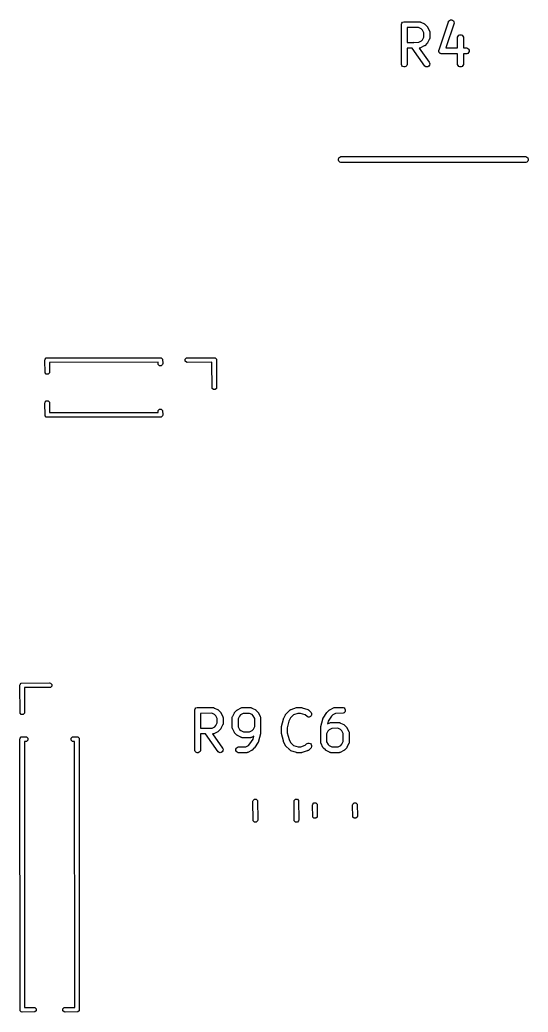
# Model space of a CAD drawing. Extents: x 195 to 321, y -207 to -140.
# Drawn here: x 195.25 to 208.16, y -205.12 to -179.91 of the extents above; entities that cross this region are included whole.
import ezdxf

# ---------------------------------------------------------------- set-up
doc = ezdxf.new("R2010")
doc.units = 0
doc.layers.add('BLACK', color=7, linetype='CONTINUOUS')

msp = doc.modelspace()

# ---------------------------------------------------------------- linework, layer by layer
at = {"layer": 'BLACK', "linetype": 'CONTINUOUS'}
for p, q in [((204.938346, -180.017987), (204.949545, -179.990951)), ((204.949545, -179.990951), (204.970237, -179.970259)), ((204.970237, -179.970259), (204.997273, -179.95906)), ((204.997273, -179.95906), (205.392857, -179.957619)), ((205.392857, -179.957619), (205.407489, -179.95906)), ((205.407489, -179.95906), (205.409978, -179.960091)), ((205.409978, -179.960091), (205.412666, -179.960282)), ((205.412666, -179.960282), (205.425659, -179.966586)), ((205.425659, -179.966586), (205.434525, -179.970259)), ((205.434525, -179.970259), (205.435747, -179.971481)), ((205.435747, -179.971481), (205.521636, -180.013156)), ((205.895158, -180.673954), (206.13123, -179.961283)), ((206.276792, -179.994381), (206.067748, -180.625457)), ((206.13123, -179.961283), (206.137224, -179.947858)), ((206.137224, -179.947858), (206.156398, -179.925751)), ((206.156398, -179.925751), (206.182571, -179.912664)), ((206.182571, -179.912664), (206.211761, -179.910589)), ((206.211761, -179.910589), (206.239523, -179.919843)), ((206.239523, -179.919843), (206.261631, -179.939017)), ((206.261631, -179.939017), (206.274717, -179.965191)), ((206.274717, -179.965191), (206.276792, -179.994381)), ((204.936905, -180.032619), (204.938346, -180.017987)), ((204.938346, -181.047251), (204.936905, -180.032619)), ((205.372924, -180.106303), (205.08559, -180.10735)), ((205.08559, -180.10735), (205.086123, -180.482545)), ((205.441691, -180.139671), (205.372924, -180.106303)), ((205.473018, -180.169915), (205.441691, -180.139671)), ((205.508476, -180.238772), (205.473018, -180.169915)), ((205.509461, -180.346404), (205.508476, -180.238772)), ((205.521636, -180.013156), (205.527935, -180.01712)), ((205.527935, -180.01712), (205.529763, -180.017878)), ((205.529763, -180.017878), (205.530933, -180.019008)), ((205.530933, -180.019008), (205.534079, -180.020988)), ((205.534079, -180.020988), (205.539711, -180.027482)), ((205.539711, -180.027482), (205.588747, -180.074824)), ((205.588747, -180.074824), (205.593465, -180.080573)), ((205.593465, -180.080573), (205.594964, -180.081873)), ((205.594964, -180.081873), (205.595691, -180.083286)), ((205.595691, -180.083286), (205.598074, -180.086189)), ((205.598074, -180.086189), (205.601723, -180.094999)), ((205.601723, -180.094999), (205.650415, -180.189554)), ((205.650415, -180.189554), (205.65567, -180.203285)), ((205.65567, -180.203285), (205.655861, -180.205974)), ((205.655861, -180.205974), (205.656892, -180.208463)), ((205.656892, -180.208463), (205.657018, -180.22226)), ((205.657018, -180.22226), (205.657744, -180.232475)), ((205.657744, -180.232475), (205.657128, -180.234321)), ((205.657128, -180.234321), (205.658333, -180.365952)), ((205.086123, -180.482545), (205.246041, -180.481962)), ((205.246041, -180.481962), (205.248375, -180.481446)), ((205.248375, -180.481446), (205.251197, -180.481944)), ((205.251197, -180.481944), (205.377348, -180.481484)), ((205.377348, -180.481484), (205.446036, -180.446113)), ((205.446036, -180.446113), (205.476281, -180.414785)), ((205.476281, -180.414785), (205.509461, -180.346404)), ((205.602796, -180.494731), (205.598831, -180.50103)), ((205.644471, -180.408841), (205.602796, -180.494731)), ((205.645693, -180.40762), (205.644471, -180.408841)), ((205.649362, -180.39876), (205.645693, -180.40762)), ((205.65567, -180.385762), (205.649362, -180.39876)), ((205.655861, -180.383072), (205.65567, -180.385762)), ((205.656892, -180.380584), (205.655861, -180.383072)), ((205.658333, -180.365952), (205.656892, -180.380584)), ((206.365476, -180.365952), (206.366917, -180.35132)), ((206.366023, -180.624779), (206.365476, -180.365952)), ((206.366917, -180.35132), (206.378116, -180.324284)), ((206.378116, -180.324284), (206.398808, -180.303592)), ((206.398808, -180.303592), (206.425844, -180.292393)), ((206.425844, -180.292393), (206.455108, -180.292393)), ((206.455108, -180.292393), (206.482144, -180.303592)), ((206.482144, -180.303592), (206.502836, -180.324284)), ((206.502836, -180.324284), (206.514035, -180.35132)), ((206.514035, -180.35132), (206.514612, -180.624441)), ((205.210557, -180.630704), (205.086334, -180.631156)), ((205.086334, -180.631156), (205.086905, -181.032619)), ((205.531462, -181.086789), (205.210557, -180.630704)), ((205.394817, -180.630033), (205.391919, -180.630239)), ((205.391919, -180.630239), (205.644776, -180.98961)), ((205.407489, -180.629987), (205.394817, -180.630033)), ((205.409978, -180.628955), (205.407489, -180.629987)), ((205.412666, -180.628765), (205.409978, -180.628955)), ((205.426398, -180.62351), (205.412666, -180.628765)), ((205.520954, -180.574817), (205.426398, -180.62351)), ((205.529763, -180.571169), (205.520954, -180.574817)), ((205.532665, -180.568786), (205.529763, -180.571169)), ((205.534079, -180.568059), (205.532665, -180.568786)), ((205.535378, -180.56656), (205.534079, -180.568059)), ((205.541128, -180.561842), (205.535378, -180.56656)), ((205.588469, -180.512806), (205.541128, -180.561842)), ((205.594964, -180.507174), (205.588469, -180.512806)), ((205.596943, -180.504028), (205.594964, -180.507174)), ((205.598074, -180.502858), (205.596943, -180.504028)), ((205.598831, -180.50103), (205.598074, -180.502858)), ((205.889875, -180.689905), (205.890727, -180.687332)), ((205.890727, -180.70189), (205.889875, -180.689905)), ((205.890727, -180.684653), (205.895158, -180.673954)), ((205.890727, -180.687332), (205.890727, -180.684653)), ((205.890727, -180.713917), (205.890727, -180.70189)), ((205.891759, -180.716408), (205.890727, -180.713917)), ((205.89195, -180.719095), (205.891759, -180.716408)), ((205.897324, -180.729844), (205.89195, -180.719095)), ((205.901926, -180.740953), (205.897324, -180.729844)), ((205.903831, -180.742858), (205.901926, -180.740953)), ((205.905036, -180.745268), (205.903831, -180.742858)), ((205.914118, -180.753145), (205.905036, -180.745268)), ((206.067748, -180.625457), (206.366023, -180.624779)), ((206.514612, -180.624441), (206.583333, -180.624285)), ((206.583333, -180.624285), (206.597965, -180.625726)), ((206.597965, -180.625726), (206.625001, -180.636925)), ((206.625001, -180.636925), (206.645693, -180.657617)), ((206.645693, -180.740953), (206.625001, -180.761645)), ((206.645693, -180.657617), (206.656892, -180.684653)), ((206.656892, -180.713917), (206.645693, -180.740953)), ((206.656892, -180.684653), (206.656892, -180.713917)), ((205.644776, -180.98961), (205.651986, -181.002423)), ((205.651986, -181.002423), (205.658315, -181.030994)), ((205.922618, -180.761645), (205.914118, -180.753145)), ((205.925106, -180.762675), (205.922618, -180.761645)), ((205.927143, -180.764442), (205.925106, -180.762675)), ((205.938546, -180.768243), (205.927143, -180.764442)), ((205.949654, -180.772844), (205.938546, -180.768243)), ((205.95348, -180.77322), (205.949654, -180.772844)), ((205.954906, -180.773696), (205.95348, -180.77322)), ((205.95688, -180.773555), (205.954906, -180.773696)), ((205.964286, -180.774285), (205.95688, -180.773555)), ((206.366337, -180.77337), (205.964286, -180.774285)), ((206.366917, -181.047251), (206.366337, -180.77337)), ((206.597965, -180.772844), (206.514926, -180.773032)), ((206.514926, -180.773032), (206.515476, -181.032619)), ((206.625001, -180.761645), (206.597965, -180.772844)), ((204.949545, -181.074287), (204.938346, -181.047251)), ((204.970237, -181.094979), (204.949545, -181.074287)), ((204.997273, -181.106178), (204.970237, -181.094979)), ((205.026537, -181.106178), (204.997273, -181.106178)), ((205.053573, -181.094979), (205.026537, -181.106178)), ((205.074265, -181.074287), (205.053573, -181.094979)), ((205.085464, -181.047251), (205.074265, -181.074287)), ((205.086905, -181.032619), (205.085464, -181.047251)), ((205.556141, -181.102516), (205.531462, -181.086789)), ((205.584958, -181.107602), (205.556141, -181.102516)), ((205.613529, -181.101272), (205.584958, -181.107602)), ((205.637503, -181.08449), (205.613529, -181.101272)), ((205.65323, -181.059812), (205.637503, -181.08449)), ((205.658315, -181.030994), (205.65323, -181.059812)), ((206.378116, -181.074287), (206.366917, -181.047251)), ((206.398808, -181.094979), (206.378116, -181.074287)), ((206.425844, -181.106178), (206.398808, -181.094979)), ((206.455108, -181.106178), (206.425844, -181.106178)), ((206.482144, -181.094979), (206.455108, -181.106178)), ((206.502836, -181.074287), (206.482144, -181.094979)), ((206.514035, -181.047251), (206.502836, -181.074287)), ((206.515476, -181.032619), (206.514035, -181.047251)), ((203.341214, -183.445834), (203.352592, -183.418366)), ((203.341214, -183.475566), (203.341214, -183.445834)), ((203.352592, -183.503034), (203.341214, -183.475566)), ((203.352592, -183.418366), (203.373616, -183.397342)), ((203.373616, -183.524058), (203.352592, -183.503034)), ((203.373616, -183.397342), (203.401084, -183.385964)), ((203.401084, -183.535436), (203.373616, -183.524058)), ((203.401084, -183.385964), (208.08405, -183.3845)), ((208.08405, -183.3845), (208.098916, -183.385964)), ((208.098916, -183.385964), (208.126384, -183.397342)), ((208.126384, -183.524058), (208.098916, -183.535436)), ((208.126384, -183.397342), (208.147408, -183.418366)), ((208.147408, -183.503034), (208.126384, -183.524058)), ((208.147408, -183.418366), (208.158786, -183.445834)), ((208.158786, -183.475566), (208.147408, -183.503034)), ((208.158786, -183.445834), (208.158786, -183.475566)), ((203.41595, -183.5369), (203.401084, -183.535436)), ((208.098916, -183.535436), (203.41595, -183.5369)), ((195.88, -188.555), (195.884567, -188.532039)), ((195.884567, -188.878468), (195.88, -188.555)), ((195.884567, -188.532039), (195.917039, -188.499567)), ((195.917039, -188.499567), (198.815, -188.495)), ((198.815, -188.495), (198.837961, -188.499567)), ((198.837961, -188.499567), (198.870433, -188.532039)), ((198.870433, -188.532039), (198.875, -188.641724)), ((199.444567, -188.532039), (199.477039, -188.499567)), ((199.444567, -188.577961), (199.444567, -188.532039)), ((199.477039, -188.499567), (200.185, -188.495)), ((200.185, -188.495), (200.207961, -188.499567)), ((200.207961, -188.499567), (200.240433, -188.532039)), ((200.240433, -188.532039), (200.245, -189.25)), ((198.757313, -188.61056), (195.996603, -188.61491)), ((195.996603, -188.61491), (196, -188.855507)), ((198.759567, -188.664685), (198.757313, -188.61056)), ((198.792039, -188.697157), (198.759567, -188.664685)), ((198.837961, -188.697157), (198.792039, -188.697157)), ((198.870433, -188.664685), (198.837961, -188.697157)), ((198.875, -188.641724), (198.870433, -188.664685)), ((199.477039, -188.610433), (199.444567, -188.577961)), ((199.5, -188.615), (199.477039, -188.610433)), ((200.125356, -188.610965), (199.5, -188.615)), ((200.129567, -189.272961), (200.125356, -188.610965)), ((195.917039, -188.91094), (195.884567, -188.878468)), ((195.962961, -188.91094), (195.917039, -188.91094)), ((195.995433, -188.878468), (195.962961, -188.91094)), ((196, -188.855507), (195.995433, -188.878468)), ((200.162039, -189.305433), (200.129567, -189.272961)), ((200.207961, -189.305433), (200.162039, -189.305433)), ((200.240433, -189.272961), (200.207961, -189.305433)), ((200.245, -189.25), (200.240433, -189.272961)), ((195.88, -189.644493), (195.884567, -189.621532)), ((195.884567, -189.967961), (195.88, -189.644493)), ((195.884567, -189.621532), (195.917039, -189.58906)), ((195.917039, -189.58906), (195.962961, -189.58906)), ((195.962961, -189.58906), (195.995433, -189.621532)), ((195.995433, -189.621532), (195.999215, -189.889437)), ((198.759567, -189.835315), (198.792039, -189.802843)), ((198.792039, -189.802843), (198.837961, -189.802843)), ((198.837961, -189.802843), (198.870433, -189.835315)), ((195.917039, -190.000433), (195.884567, -189.967961)), ((195.94, -190.005), (195.917039, -190.000433)), ((198.837961, -190.000433), (195.94, -190.005)), ((195.999215, -189.889437), (198.756116, -189.885092)), ((198.755, -189.858276), (198.759567, -189.835315)), ((198.756116, -189.885092), (198.755, -189.858276)), ((198.870433, -189.967961), (198.837961, -190.000433)), ((198.870433, -189.835315), (198.875, -189.945)), ((198.875, -189.945), (198.870433, -189.967961)), ((195.245, -196.815), (195.249567, -196.792039)), ((195.249567, -197.522961), (195.245, -196.815)), ((195.249567, -196.792039), (195.282039, -196.759567)), ((195.282039, -196.759567), (196, -196.755)), ((196.022961, -196.870433), (195.360965, -196.874643)), ((195.360965, -196.874643), (195.365, -197.5)), ((196, -196.755), (196.022961, -196.759567)), ((196.022961, -196.759567), (196.055433, -196.792039)), ((196.055433, -196.837961), (196.022961, -196.870433)), ((196.055433, -196.792039), (196.055433, -196.837961)), ((199.720237, -197.392459), (199.747273, -197.38126)), ((199.747273, -197.38126), (200.142857, -197.379819)), ((200.142857, -197.379819), (200.157489, -197.38126)), ((200.157489, -197.38126), (200.159978, -197.382291)), ((200.159978, -197.382291), (200.162666, -197.382482)), ((200.162666, -197.382482), (200.175659, -197.388786)), ((200.175659, -197.388786), (200.184525, -197.392459)), ((200.776666, -197.436428), (200.871221, -197.387737)), ((200.871221, -197.387737), (200.884952, -197.382482)), ((200.884952, -197.382482), (200.887641, -197.38229)), ((200.887641, -197.38229), (200.89013, -197.38126)), ((200.89013, -197.38126), (200.903469, -197.381166)), ((200.903469, -197.381166), (200.914142, -197.380408)), ((200.914142, -197.380408), (200.916149, -197.381077)), ((200.916149, -197.381077), (201.095238, -197.379819)), ((201.095238, -197.379819), (201.10987, -197.38126)), ((201.10987, -197.38126), (201.112359, -197.382291)), ((201.112359, -197.382291), (201.115047, -197.382482)), ((201.115047, -197.382482), (201.12804, -197.388786)), ((201.12804, -197.388786), (201.136906, -197.392459)), ((202.142111, -197.428879), (202.273901, -197.383668)), ((202.273901, -197.383668), (202.281156, -197.382018)), ((202.281156, -197.382018), (202.282987, -197.38126)), ((202.282987, -197.38126), (202.284583, -197.381239)), ((202.284583, -197.381239), (202.288238, -197.380408)), ((202.288238, -197.380408), (202.297538, -197.381069)), ((202.297538, -197.381069), (202.392857, -197.379819)), ((202.392857, -197.379819), (202.400262, -197.380548)), ((202.400262, -197.380548), (202.402237, -197.380408)), ((202.402237, -197.380408), (202.403723, -197.380889)), ((202.403723, -197.380889), (202.407489, -197.38126)), ((202.407489, -197.38126), (202.416852, -197.385138)), ((202.416852, -197.385138), (202.559431, -197.431287)), ((203.121904, -197.436428), (203.216459, -197.387737)), ((203.216459, -197.387737), (203.23019, -197.382482)), ((203.23019, -197.382482), (203.232879, -197.38229)), ((203.232879, -197.38229), (203.235368, -197.38126)), ((203.235368, -197.38126), (203.248707, -197.381166)), ((203.248707, -197.381166), (203.25938, -197.380408)), ((203.25938, -197.380408), (203.261387, -197.381077)), ((203.261387, -197.381077), (203.440476, -197.379819)), ((203.440476, -197.379819), (203.455108, -197.38126)), ((203.455108, -197.38126), (203.482144, -197.392459)), ((195.282039, -197.555433), (195.249567, -197.522961)), ((195.327961, -197.555433), (195.282039, -197.555433)), ((195.360433, -197.522961), (195.327961, -197.555433)), ((195.365, -197.5), (195.360433, -197.522961)), ((199.686905, -197.454819), (199.688346, -197.440187)), ((199.688346, -198.469451), (199.686905, -197.454819)), ((199.688346, -197.440187), (199.699545, -197.413151)), ((199.699545, -197.413151), (199.720237, -197.392459)), ((200.122924, -197.528503), (199.83559, -197.52955)), ((199.83559, -197.52955), (199.836123, -197.904745)), ((200.191691, -197.561871), (200.122924, -197.528503)), ((200.184525, -197.392459), (200.185747, -197.393681)), ((200.185747, -197.393681), (200.271636, -197.435356)), ((200.223018, -197.592115), (200.191691, -197.561871)), ((200.258476, -197.660972), (200.223018, -197.592115)), ((200.271636, -197.435356), (200.277935, -197.43932)), ((200.277935, -197.43932), (200.279763, -197.440078)), ((200.279763, -197.440078), (200.280933, -197.441208)), ((200.280933, -197.441208), (200.284079, -197.443188)), ((200.284079, -197.443188), (200.289711, -197.449682)), ((200.289711, -197.449682), (200.338747, -197.497024)), ((200.338747, -197.497024), (200.343465, -197.502773)), ((200.343465, -197.502773), (200.344964, -197.504073)), ((200.344964, -197.504073), (200.345691, -197.505486)), ((200.345691, -197.505486), (200.348074, -197.508389)), ((200.348074, -197.508389), (200.351723, -197.517199)), ((200.351723, -197.517199), (200.400415, -197.611754)), ((200.400415, -197.611754), (200.40567, -197.625485)), ((200.40567, -197.625485), (200.405861, -197.628174)), ((200.405861, -197.628174), (200.406892, -197.630663)), ((200.406892, -197.630663), (200.407018, -197.64446)), ((200.639286, -197.645295), (200.640727, -197.630663)), ((200.640727, -197.630663), (200.641758, -197.628173)), ((200.641758, -197.628173), (200.641949, -197.625486)), ((200.641949, -197.625486), (200.648253, -197.612492)), ((200.648253, -197.612492), (200.651926, -197.603627)), ((200.651926, -197.603627), (200.653148, -197.602404)), ((200.653148, -197.602404), (200.694823, -197.516516)), ((200.694823, -197.516516), (200.698787, -197.510216)), ((200.698787, -197.510216), (200.699545, -197.508389)), ((200.699545, -197.508389), (200.700675, -197.507218)), ((200.700675, -197.507218), (200.702655, -197.504073)), ((200.702655, -197.504073), (200.709149, -197.49844)), ((200.709149, -197.49844), (200.756491, -197.449405)), ((200.756491, -197.449405), (200.76224, -197.444686)), ((200.76224, -197.444686), (200.76354, -197.443188)), ((200.76354, -197.443188), (200.764953, -197.44246)), ((200.764953, -197.44246), (200.767856, -197.440078)), ((200.767856, -197.440078), (200.776666, -197.436428)), ((200.821338, -197.59646), (200.788041, -197.665082)), ((200.851582, -197.565133), (200.821338, -197.59646)), ((200.920373, -197.529709), (200.851582, -197.565133)), ((201.075542, -197.528619), (200.920373, -197.529709)), ((201.144072, -197.561871), (201.075542, -197.528619)), ((201.136906, -197.392459), (201.138128, -197.393681)), ((201.138128, -197.393681), (201.224017, -197.435356)), ((201.175399, -197.592115), (201.144072, -197.561871)), ((201.21077, -197.660803), (201.175399, -197.592115)), ((201.224017, -197.435356), (201.230316, -197.43932)), ((201.230316, -197.43932), (201.232144, -197.440078)), ((201.232144, -197.440078), (201.233314, -197.441208)), ((201.233314, -197.441208), (201.23646, -197.443188)), ((201.23646, -197.443188), (201.242092, -197.449682)), ((201.242092, -197.449682), (201.291128, -197.497024)), ((201.291128, -197.497024), (201.295846, -197.502773)), ((201.295846, -197.502773), (201.297345, -197.504073)), ((201.297345, -197.504073), (201.298072, -197.505486)), ((201.298072, -197.505486), (201.300455, -197.508389)), ((201.300455, -197.508389), (201.304104, -197.517199)), ((201.304104, -197.517199), (201.352796, -197.611754)), ((201.352796, -197.611754), (201.358051, -197.625485)), ((201.358051, -197.625485), (201.358242, -197.628174)), ((201.358242, -197.628174), (201.359273, -197.630663)), ((201.359273, -197.630663), (201.359319, -197.643333)), ((201.948175, -197.655366), (201.992442, -197.564135)), ((201.992442, -197.564135), (201.996406, -197.557835)), ((201.996406, -197.557835), (201.997164, -197.556008)), ((201.997164, -197.556008), (201.998261, -197.554888)), ((201.998261, -197.554888), (202.000274, -197.551692)), ((202.000274, -197.551692), (202.007797, -197.545167)), ((202.007797, -197.545167), (202.101729, -197.449405)), ((202.101729, -197.449405), (202.113094, -197.440077)), ((202.113094, -197.440077), (202.115584, -197.439045)), ((202.115584, -197.439045), (202.117619, -197.437281)), ((202.117619, -197.437281), (202.130581, -197.432834)), ((202.193135, -197.568561), (202.118856, -197.644286)), ((202.130581, -197.432834), (202.140131, -197.428879)), ((202.140131, -197.428879), (202.142111, -197.428879)), ((202.306404, -197.529703), (202.193135, -197.568561)), ((202.377783, -197.528767), (202.306404, -197.529703)), ((202.493976, -197.566376), (202.377783, -197.528767)), ((202.541665, -197.612417), (202.493976, -197.566376)), ((202.568701, -197.623616), (202.541665, -197.612417)), ((202.559431, -197.431287), (202.572856, -197.437281)), ((202.597964, -197.623616), (202.568701, -197.623616)), ((202.572856, -197.437281), (202.574891, -197.439046)), ((202.574891, -197.439046), (202.577382, -197.440078)), ((202.577382, -197.440078), (202.588883, -197.451181)), ((202.588883, -197.451181), (202.594963, -197.456455)), ((202.594963, -197.456455), (202.595539, -197.457608)), ((202.595539, -197.457608), (202.636366, -197.497024)), ((202.625, -197.612417), (202.597964, -197.623616)), ((202.645693, -197.591724), (202.625, -197.612417)), ((202.636366, -197.497024), (202.645693, -197.508389)), ((202.645693, -197.508389), (202.656892, -197.535425)), ((202.656892, -197.564688), (202.645693, -197.591724)), ((202.656892, -197.535425), (202.656892, -197.564688)), ((202.950391, -197.652374), (203.044739, -197.508454)), ((203.044739, -197.508454), (203.044773, -197.508411)), ((203.044773, -197.508411), (203.044783, -197.508389)), ((203.044783, -197.508389), (203.044843, -197.508325)), ((203.044843, -197.508325), (203.054055, -197.497079)), ((203.054055, -197.497079), (203.058715, -197.493958)), ((203.058715, -197.493958), (203.101729, -197.449405)), ((203.161077, -197.602156), (203.079538, -197.726539)), ((203.101729, -197.449405), (203.107478, -197.444686)), ((203.107478, -197.444686), (203.108778, -197.443188)), ((203.108778, -197.443188), (203.110191, -197.44246)), ((203.110191, -197.44246), (203.113094, -197.440078)), ((203.113094, -197.440078), (203.121904, -197.436428)), ((203.19682, -197.565133), (203.161077, -197.602156)), ((203.265611, -197.529709), (203.19682, -197.565133)), ((203.455108, -197.528378), (203.265611, -197.529709)), ((203.482144, -197.517179), (203.455108, -197.528378)), ((203.482144, -197.392459), (203.502836, -197.413151)), ((203.502836, -197.496487), (203.482144, -197.517179)), ((203.502836, -197.413151), (203.514035, -197.440187)), ((203.514035, -197.469451), (203.502836, -197.496487)), ((203.514035, -197.440187), (203.514035, -197.469451)), ((200.127348, -197.903684), (200.196036, -197.868313)), ((200.196036, -197.868313), (200.226281, -197.836985)), ((200.226281, -197.836985), (200.259461, -197.768604)), ((200.259461, -197.768604), (200.258476, -197.660972)), ((200.394471, -197.831041), (200.352796, -197.916931)), ((200.395693, -197.82982), (200.394471, -197.831041)), ((200.399362, -197.82096), (200.395693, -197.82982)), ((200.40567, -197.807962), (200.399362, -197.82096)), ((200.405861, -197.805272), (200.40567, -197.807962)), ((200.406892, -197.802784), (200.405861, -197.805272)), ((200.408333, -197.788152), (200.406892, -197.802784)), ((200.407018, -197.64446), (200.407744, -197.654675)), ((200.407744, -197.654675), (200.407128, -197.656521)), ((200.407128, -197.656521), (200.408333, -197.788152)), ((200.640578, -197.871899), (200.639286, -197.645295)), ((200.639875, -197.874009), (200.640578, -197.871899)), ((200.640652, -197.884951), (200.639875, -197.874009)), ((200.640727, -197.898022), (200.640652, -197.884951)), ((200.788041, -197.665082), (200.789197, -197.867818)), ((200.789197, -197.867818), (200.8246, -197.936569)), ((201.178662, -197.932223), (201.211512, -197.864521)), ((201.211512, -197.864521), (201.21077, -197.660803)), ((201.359319, -197.643333), (201.360125, -197.654675)), ((201.360125, -197.654675), (201.359368, -197.656943)), ((201.359368, -197.656943), (201.360714, -198.026247)), ((201.889286, -197.88339), (201.889537, -197.880836)), ((201.890553, -198.021969), (201.889286, -197.88339)), ((201.889375, -197.879744), (201.889829, -197.877872)), ((201.889537, -197.880836), (201.889375, -197.879744)), ((201.889829, -197.877872), (201.890727, -197.868758)), ((201.890727, -197.868758), (201.893903, -197.861089)), ((201.893903, -197.861089), (201.939144, -197.674724)), ((201.939144, -197.674724), (201.939529, -197.673644)), ((201.939529, -197.673644), (201.939568, -197.673105)), ((201.939568, -197.673105), (201.940153, -197.671897)), ((201.940153, -197.671897), (201.944091, -197.660878)), ((201.944091, -197.660878), (201.948175, -197.655366)), ((202.080131, -197.724096), (202.038105, -197.897219)), ((202.118856, -197.644286), (202.080131, -197.724096)), ((202.889286, -197.88339), (202.889537, -197.880836)), ((202.890631, -198.252692), (202.889286, -197.88339)), ((202.889375, -197.879744), (202.889829, -197.877872)), ((202.889537, -197.880836), (202.889375, -197.879744)), ((202.889829, -197.877872), (202.890727, -197.868758)), ((202.890727, -197.868758), (202.893903, -197.861089)), ((202.893903, -197.861089), (202.939144, -197.674724)), ((202.939144, -197.674724), (202.942224, -197.666101)), ((202.942224, -197.666101), (202.942584, -197.664285)), ((202.942584, -197.664285), (202.94322, -197.663313)), ((202.94322, -197.663313), (202.944091, -197.660878)), ((202.944091, -197.660878), (202.950391, -197.652374)), ((203.079538, -197.726539), (203.061889, -197.799241)), ((203.061889, -197.799241), (203.121221, -197.768689)), ((203.121221, -197.768689), (203.134952, -197.763434)), ((203.134952, -197.763434), (203.137641, -197.763242)), ((203.137641, -197.763242), (203.14013, -197.762212)), ((203.14013, -197.762212), (203.153469, -197.762118)), ((203.153469, -197.762118), (203.164142, -197.76136)), ((203.164142, -197.76136), (203.166149, -197.762029)), ((203.166149, -197.762029), (203.345238, -197.760771)), ((203.345238, -197.760771), (203.35987, -197.762212)), ((203.35987, -197.762212), (203.362359, -197.763243)), ((203.362359, -197.763243), (203.365047, -197.763434)), ((203.365047, -197.763434), (203.37804, -197.769738)), ((203.37804, -197.769738), (203.386906, -197.773411)), ((203.386906, -197.773411), (203.388128, -197.774633)), ((203.388128, -197.774633), (203.474017, -197.816308)), ((203.474017, -197.816308), (203.480316, -197.820272)), ((203.480316, -197.820272), (203.482144, -197.82103)), ((203.482144, -197.82103), (203.483314, -197.82216)), ((203.483314, -197.82216), (203.48646, -197.82414)), ((203.48646, -197.82414), (203.492092, -197.830634)), ((203.492092, -197.830634), (203.541128, -197.877976)), ((203.541128, -197.877976), (203.545846, -197.883725)), ((203.545846, -197.883725), (203.547345, -197.885025)), ((203.547345, -197.885025), (203.548072, -197.886438)), ((203.548072, -197.886438), (203.550455, -197.889341)), ((203.550455, -197.889341), (203.554104, -197.898151)), ((195.249567, -198.162039), (195.282039, -198.129567)), ((195.282039, -198.129567), (195.391724, -198.125)), ((195.391724, -198.125), (195.414685, -198.129567)), ((195.414685, -198.129567), (195.447157, -198.162039)), ((196.552843, -198.162039), (196.585315, -198.129567)), ((196.585315, -198.129567), (196.695, -198.125)), ((196.695, -198.125), (196.717961, -198.129567)), ((196.717961, -198.129567), (196.750433, -198.162039)), ((199.836123, -197.904745), (199.996041, -197.904162)), ((199.960557, -198.052904), (199.836334, -198.053356)), ((199.836334, -198.053356), (199.836905, -198.454819)), ((200.281462, -198.508989), (199.960557, -198.052904)), ((199.996041, -197.904162), (199.998375, -197.903646)), ((199.998375, -197.903646), (200.001197, -197.904144)), ((200.001197, -197.904144), (200.127348, -197.903684)), ((200.144817, -198.052233), (200.141919, -198.052439)), ((200.141919, -198.052439), (200.394776, -198.41181)), ((200.157489, -198.052187), (200.144817, -198.052233)), ((200.159978, -198.051155), (200.157489, -198.052187)), ((200.162666, -198.050965), (200.159978, -198.051155)), ((200.176398, -198.04571), (200.162666, -198.050965)), ((200.270954, -197.997017), (200.176398, -198.04571)), ((200.279763, -197.993369), (200.270954, -197.997017)), ((200.282665, -197.990986), (200.279763, -197.993369)), ((200.284079, -197.990259), (200.282665, -197.990986)), ((200.285378, -197.98876), (200.284079, -197.990259)), ((200.291128, -197.984042), (200.285378, -197.98876)), ((200.338469, -197.935006), (200.291128, -197.984042)), ((200.344964, -197.929374), (200.338469, -197.935006)), ((200.346943, -197.926228), (200.344964, -197.929374)), ((200.348074, -197.925058), (200.346943, -197.926228)), ((200.348831, -197.92323), (200.348074, -197.925058)), ((200.352796, -197.916931), (200.348831, -197.92323)), ((200.641758, -197.900511), (200.640727, -197.898022)), ((200.641949, -197.903199), (200.641758, -197.900511)), ((200.647204, -197.916931), (200.641949, -197.903199)), ((200.695896, -198.011487), (200.647204, -197.916931)), ((200.699545, -198.020296), (200.695896, -198.011487)), ((200.701927, -198.023198), (200.699545, -198.020296)), ((200.702655, -198.024612), (200.701927, -198.023198)), ((200.704153, -198.025911), (200.702655, -198.024612)), ((200.708872, -198.031661), (200.704153, -198.025911)), ((200.757907, -198.079002), (200.708872, -198.031661)), ((200.76354, -198.085497), (200.757907, -198.079002)), ((200.766685, -198.087476), (200.76354, -198.085497)), ((200.767856, -198.088607), (200.766685, -198.087476)), ((200.769683, -198.089364), (200.767856, -198.088607)), ((200.775983, -198.093329), (200.769683, -198.089364)), ((200.861872, -198.135004), (200.775983, -198.093329)), ((200.8246, -197.936569), (200.855928, -197.966814)), ((200.855928, -197.966814), (200.924457, -198.000065)), ((200.863094, -198.136226), (200.861872, -198.135004)), ((200.871953, -198.139895), (200.863094, -198.136226)), ((200.884952, -198.146203), (200.871953, -198.139895)), ((200.924457, -198.000065), (201.079626, -197.998975)), ((201.079626, -197.998975), (201.148417, -197.963551)), ((201.128779, -198.140948), (201.115047, -198.146203)), ((201.18811, -198.110395), (201.128779, -198.140948)), ((201.148417, -197.963551), (201.178662, -197.932223)), ((201.170461, -198.183096), (201.18811, -198.110395)), ((201.356096, -198.048547), (201.310856, -198.234913)), ((201.359273, -198.040879), (201.356096, -198.048547)), ((201.36017, -198.031764), (201.359273, -198.040879)), ((201.360625, -198.029893), (201.36017, -198.031764)), ((201.360714, -198.026247), (201.360462, -198.0288)), ((201.360462, -198.0288), (201.360625, -198.029893)), ((201.889375, -198.029893), (201.890553, -198.021969)), ((201.890709, -198.038917), (201.889375, -198.029893)), ((201.890727, -198.040879), (201.890709, -198.038917)), ((201.891149, -198.0419), (201.890727, -198.040879)), ((201.891525, -198.044437), (201.891149, -198.0419)), ((201.939042, -198.229135), (201.891525, -198.044437)), ((202.038105, -197.897219), (202.039247, -198.021991)), ((202.039247, -198.021991), (202.083865, -198.195421)), ((203.071338, -197.977412), (203.038487, -198.045115)), ((203.038487, -198.045115), (203.039229, -198.248833)), ((203.101582, -197.946085), (203.071338, -197.977412)), ((203.170373, -197.910661), (203.101582, -197.946085)), ((203.325542, -197.909571), (203.170373, -197.910661)), ((203.394072, -197.942823), (203.325542, -197.909571)), ((203.425399, -197.973067), (203.394072, -197.942823)), ((203.460802, -198.041818), (203.425399, -197.973067)), ((203.461958, -198.244554), (203.460802, -198.041818)), ((203.554104, -197.898151), (203.602796, -197.992706)), ((203.602796, -197.992706), (203.608051, -198.006437)), ((203.608051, -198.006437), (203.608242, -198.009126)), ((203.608242, -198.009126), (203.609273, -198.011615)), ((203.609273, -198.011615), (203.609347, -198.024684)), ((203.609347, -198.024684), (203.610125, -198.035627)), ((203.610125, -198.035627), (203.609421, -198.037736)), ((203.609421, -198.037736), (203.610714, -198.264342)), ((195.245, -198.185), (195.249567, -198.162039)), ((195.249567, -205.082961), (195.245, -198.185)), ((195.414685, -198.240433), (195.360486, -198.242689)), ((195.360486, -198.242689), (195.364962, -205.003396)), ((195.447157, -198.207961), (195.414685, -198.240433)), ((195.447157, -198.162039), (195.447157, -198.207961)), ((196.552843, -198.207961), (196.552843, -198.162039)), ((196.585315, -198.240433), (196.552843, -198.207961)), ((196.608276, -198.245), (196.585315, -198.240433)), ((196.635038, -198.243885), (196.608276, -198.245)), ((196.639512, -205.000783), (196.635038, -198.243885)), ((196.750433, -198.162039), (196.755, -205.06)), ((200.747164, -198.413151), (200.767856, -198.392459)), ((200.767856, -198.392459), (200.794892, -198.38126)), ((200.794892, -198.38126), (200.984388, -198.379928)), ((200.887641, -198.146394), (200.884952, -198.146203)), ((200.89013, -198.147425), (200.887641, -198.146394)), ((200.904762, -198.148866), (200.89013, -198.147425)), ((201.083849, -198.147607), (200.904762, -198.148866)), ((200.984388, -198.379928), (201.053178, -198.344504)), ((201.053178, -198.344504), (201.08892, -198.307482)), ((201.085857, -198.148277), (201.083849, -198.147607)), ((201.096529, -198.147518), (201.085857, -198.148277)), ((201.08892, -198.307482), (201.170461, -198.183096)), ((201.10987, -198.147425), (201.096529, -198.147518)), ((201.112359, -198.146393), (201.10987, -198.147425)), ((201.115047, -198.146203), (201.112359, -198.146393)), ((201.299603, -198.257269), (201.205261, -198.401183)), ((201.305909, -198.248759), (201.299603, -198.257269)), ((201.30678, -198.246321), (201.305909, -198.248759)), ((201.307416, -198.245351), (201.30678, -198.246321)), ((201.307774, -198.243536), (201.307416, -198.245351)), ((201.310856, -198.234913), (201.307774, -198.243536)), ((201.939568, -198.236532), (201.939042, -198.229135)), ((201.94377, -198.247514), (201.939568, -198.236532)), ((201.944091, -198.248759), (201.94377, -198.247514)), ((201.944413, -198.249194), (201.944091, -198.248759)), ((201.944823, -198.250264), (201.944413, -198.249194)), ((201.993513, -198.344816), (201.944823, -198.250264)), ((201.997163, -198.353628), (201.993513, -198.344816)), ((201.999546, -198.356532), (201.997163, -198.353628)), ((202.000274, -198.357945), (201.999546, -198.356532)), ((202.001772, -198.359244), (202.000274, -198.357945)), ((202.006491, -198.364994), (202.001772, -198.359244)), ((202.09466, -198.451479), (202.006491, -198.364994)), ((202.083865, -198.195421), (202.122557, -198.270558)), ((202.122557, -198.270558), (202.196765, -198.343348)), ((202.196765, -198.343348), (202.312692, -198.38087)), ((202.312692, -198.38087), (202.38407, -198.379934)), ((202.38407, -198.379934), (202.496777, -198.341269)), ((202.496777, -198.341269), (202.530299, -198.306548)), ((202.530299, -198.306548), (202.541665, -198.29722)), ((202.541665, -198.29722), (202.568701, -198.286021)), ((202.568701, -198.286021), (202.597964, -198.286021)), ((202.597964, -198.286021), (202.625, -198.297219)), ((202.625, -198.297219), (202.645693, -198.317912)), ((202.645693, -198.317912), (202.656892, -198.344948)), ((202.656892, -198.374211), (202.645694, -198.401247)), ((202.656892, -198.344948), (202.656892, -198.374211)), ((202.889875, -198.254961), (202.890631, -198.252692)), ((202.89068, -198.266302), (202.889875, -198.254961)), ((202.890727, -198.278974), (202.89068, -198.266302)), ((202.891758, -198.281463), (202.890727, -198.278974)), ((202.891949, -198.284151), (202.891758, -198.281463)), ((202.897204, -198.297883), (202.891949, -198.284151)), ((202.945894, -198.392435), (202.897204, -198.297883)), ((202.949544, -198.401247), (202.945894, -198.392435)), ((203.039229, -198.248833), (203.074601, -198.317521)), ((203.074601, -198.317521), (203.105928, -198.347767)), ((203.105928, -198.347767), (203.174457, -198.381018)), ((203.174457, -198.381018), (203.329626, -198.379928)), ((203.329626, -198.379928), (203.398416, -198.344504)), ((203.398416, -198.344504), (203.428662, -198.313175)), ((203.428662, -198.313175), (203.461958, -198.244554)), ((203.555177, -198.393121), (203.551213, -198.399417)), ((203.596852, -198.307231), (203.555177, -198.393121)), ((203.598074, -198.30601), (203.596852, -198.307231)), ((203.601743, -198.29715), (203.598074, -198.30601)), ((203.608051, -198.284152), (203.601743, -198.29715)), ((203.608242, -198.281462), (203.608051, -198.284152)), ((203.609273, -198.278974), (203.608242, -198.281462)), ((203.610714, -198.264342), (203.609273, -198.278974)), ((199.699545, -198.496487), (199.688346, -198.469451)), ((199.720237, -198.517179), (199.699545, -198.496487)), ((199.747273, -198.528378), (199.720237, -198.517179)), ((199.776537, -198.528378), (199.747273, -198.528378)), ((199.803573, -198.517179), (199.776537, -198.528378)), ((199.824265, -198.496487), (199.803573, -198.517179)), ((199.835464, -198.469451), (199.824265, -198.496487)), ((199.836905, -198.454819), (199.835464, -198.469451)), ((200.306141, -198.524716), (200.281462, -198.508989)), ((200.334958, -198.529802), (200.306141, -198.524716)), ((200.363529, -198.523472), (200.334958, -198.529802)), ((200.387503, -198.50669), (200.363529, -198.523472)), ((200.40323, -198.482012), (200.387503, -198.50669)), ((200.394776, -198.41181), (200.401986, -198.424623)), ((200.401986, -198.424623), (200.408315, -198.453194)), ((200.408315, -198.453194), (200.40323, -198.482012)), ((200.735965, -198.440187), (200.747164, -198.413151)), ((200.735965, -198.469451), (200.735965, -198.440187)), ((200.747164, -198.496487), (200.735965, -198.469451)), ((200.767856, -198.517179), (200.747164, -198.496487)), ((200.794892, -198.528378), (200.767856, -198.517179)), ((200.809524, -198.529819), (200.794892, -198.528378)), ((200.988611, -198.52856), (200.809524, -198.529819)), ((200.990619, -198.52923), (200.988611, -198.52856)), ((201.001291, -198.528471), (200.990619, -198.52923)), ((201.014632, -198.528378), (201.001291, -198.528471)), ((201.017121, -198.527346), (201.014632, -198.528378)), ((201.019809, -198.527156), (201.017121, -198.527346)), ((201.033541, -198.521901), (201.019809, -198.527156)), ((201.128095, -198.473209), (201.033541, -198.521901)), ((201.136906, -198.46956), (201.128095, -198.473209)), ((201.139808, -198.467177), (201.136906, -198.46956)), ((201.141222, -198.46645), (201.139808, -198.467177)), ((201.142522, -198.46495), (201.141222, -198.46645)), ((201.148272, -198.460232), (201.142522, -198.46495)), ((201.191285, -198.415678), (201.148272, -198.460232)), ((201.195945, -198.412558), (201.191285, -198.415678)), ((201.205155, -198.401311), (201.195945, -198.412558)), ((201.205218, -198.401247), (201.205155, -198.401311)), ((201.205227, -198.401223), (201.205218, -198.401247)), ((201.205261, -198.401183), (201.205227, -198.401223)), ((202.095512, -198.453183), (202.09466, -198.451479)), ((202.103156, -198.459813), (202.095512, -198.453183)), ((202.113094, -198.469561), (202.103156, -198.459813)), ((202.115584, -198.470592), (202.113094, -198.469561)), ((202.117619, -198.472357), (202.115584, -198.470592)), ((202.131045, -198.478351), (202.117619, -198.472357)), ((202.273626, -198.5245), (202.131045, -198.478351)), ((202.282987, -198.528378), (202.273626, -198.5245)), ((202.28675, -198.528748), (202.282987, -198.528378)), ((202.288238, -198.52923), (202.28675, -198.528748)), ((202.290212, -198.529089), (202.288238, -198.52923)), ((202.297619, -198.529819), (202.290212, -198.529089)), ((202.392936, -198.528568), (202.297619, -198.529819)), ((202.402237, -198.52923), (202.392936, -198.528568)), ((202.405891, -198.528398), (202.402237, -198.52923)), ((202.407489, -198.528378), (202.405891, -198.528398)), ((202.40932, -198.527619), (202.407489, -198.528378)), ((202.416574, -198.52597), (202.40932, -198.527619)), ((202.548364, -198.480759), (202.416574, -198.52597)), ((202.550346, -198.480759), (202.548364, -198.480759)), ((202.559898, -198.476802), (202.550346, -198.480759)), ((202.572856, -198.472357), (202.559898, -198.476802)), ((202.574891, -198.470591), (202.572856, -198.472357)), ((202.577382, -198.46956), (202.574891, -198.470591)), ((202.588748, -198.460232), (202.577382, -198.46956)), ((202.645694, -198.401247), (202.588748, -198.460232)), ((202.951927, -198.404151), (202.949544, -198.401247)), ((202.952655, -198.405564), (202.951927, -198.404151)), ((202.954153, -198.406863), (202.952655, -198.405564)), ((202.958871, -198.412612), (202.954153, -198.406863)), ((203.007906, -198.459953), (202.958871, -198.412612)), ((203.01354, -198.46645), (203.007906, -198.459953)), ((203.016685, -198.468429), (203.01354, -198.46645)), ((203.017856, -198.46956), (203.016685, -198.468429)), ((203.019683, -198.470317), (203.017856, -198.46956)), ((203.025983, -198.474282), (203.019683, -198.470317)), ((203.111872, -198.515957), (203.025983, -198.474282)), ((203.113094, -198.517179), (203.111872, -198.515957)), ((203.121953, -198.520848), (203.113094, -198.517179)), ((203.134952, -198.527156), (203.121953, -198.520848)), ((203.137641, -198.527347), (203.134952, -198.527156)), ((203.14013, -198.528378), (203.137641, -198.527347)), ((203.154762, -198.529819), (203.14013, -198.528378)), ((203.333849, -198.52856), (203.154762, -198.529819)), ((203.335857, -198.52923), (203.333849, -198.52856)), ((203.346529, -198.528471), (203.335857, -198.52923)), ((203.35987, -198.528378), (203.346529, -198.528471)), ((203.362359, -198.527346), (203.35987, -198.528378)), ((203.365047, -198.527156), (203.362359, -198.527346)), ((203.378779, -198.521901), (203.365047, -198.527156)), ((203.473333, -198.473209), (203.378779, -198.521901)), ((203.482144, -198.46956), (203.473333, -198.473209)), ((203.485046, -198.467177), (203.482144, -198.46956)), ((203.48646, -198.46645), (203.485046, -198.467177)), ((203.48776, -198.46495), (203.48646, -198.46645)), ((203.49351, -198.460232), (203.48776, -198.46495)), ((203.540851, -198.411195), (203.49351, -198.460232)), ((203.547345, -198.405564), (203.540851, -198.411195)), ((203.549324, -198.402418), (203.547345, -198.405564)), ((203.550456, -198.401247), (203.549324, -198.402418)), ((203.551213, -198.399417), (203.550456, -198.401247)), ((201.1675, -199.762742), (201.172067, -199.739781)), ((201.172067, -200.260219), (201.1675, -199.762742)), ((201.172067, -199.739781), (201.204539, -199.707309)), ((201.204539, -199.707309), (201.250461, -199.707309)), ((201.250461, -199.707309), (201.282933, -199.739781)), ((201.282933, -199.739781), (201.2875, -200.237258)), ((202.2125, -199.762742), (202.217067, -199.739781)), ((202.217067, -200.260219), (202.2125, -199.762742)), ((202.217067, -199.739781), (202.249539, -199.707309)), ((202.249539, -199.707309), (202.295461, -199.707309)), ((202.295461, -199.707309), (202.327933, -199.739781)), ((202.327933, -199.739781), (202.3325, -200.237258)), ((202.68, -199.85942), (202.684567, -199.836459)), ((202.684567, -200.163541), (202.68, -199.85942)), ((202.684567, -199.836459), (202.717039, -199.803987)), ((202.717039, -199.803987), (202.762961, -199.803987)), ((202.762961, -199.803987), (202.795433, -199.836459)), ((202.795433, -199.836459), (202.8, -200.14058)), ((203.7, -199.85942), (203.704567, -199.836459)), ((203.704567, -200.163541), (203.7, -199.85942)), ((203.704567, -199.836459), (203.737039, -199.803987)), ((203.737039, -199.803987), (203.782961, -199.803987)), ((203.782961, -199.803987), (203.815433, -199.836459)), ((203.815433, -199.836459), (203.82, -200.14058)), ((202.8, -200.14058), (202.795433, -200.163541)), ((203.82, -200.14058), (203.815433, -200.163541)), ((201.204539, -200.292691), (201.172067, -200.260219)), ((201.250461, -200.292691), (201.204539, -200.292691)), ((201.282933, -200.260219), (201.250461, -200.292691)), ((201.2875, -200.237258), (201.282933, -200.260219)), ((202.249539, -200.292691), (202.217067, -200.260219)), ((202.295461, -200.292691), (202.249539, -200.292691)), ((202.327933, -200.260219), (202.295461, -200.292691)), ((202.3325, -200.237258), (202.327933, -200.260219)), ((202.717039, -200.196013), (202.684567, -200.163541)), ((202.762961, -200.196013), (202.717039, -200.196013)), ((202.795433, -200.163541), (202.762961, -200.196013)), ((203.737039, -200.196013), (203.704567, -200.163541)), ((203.782961, -200.196013), (203.737039, -200.196013)), ((203.815433, -200.163541), (203.782961, -200.196013)), ((195.282039, -205.115433), (195.249567, -205.082961)), ((195.305, -205.12), (195.282039, -205.115433)), ((195.628468, -205.115433), (195.305, -205.12)), ((195.364962, -205.003396), (195.605507, -205)), ((195.605507, -205), (195.628468, -205.004567)), ((195.628468, -205.004567), (195.66094, -205.037039)), ((195.66094, -205.082961), (195.628468, -205.115433)), ((195.66094, -205.037039), (195.66094, -205.082961)), ((196.33906, -205.037039), (196.371532, -205.004567)), ((196.33906, -205.082961), (196.33906, -205.037039)), ((196.371532, -205.115433), (196.33906, -205.082961)), ((196.371532, -205.004567), (196.639512, -205.000783)), ((196.394493, -205.12), (196.371532, -205.115433)), ((196.717961, -205.115433), (196.394493, -205.12)), ((196.750433, -205.082961), (196.717961, -205.115433)), ((196.755, -205.06), (196.750433, -205.082961))]:
    msp.add_line(p, q, dxfattribs=at)

doc.saveas('drawing.dxf')
